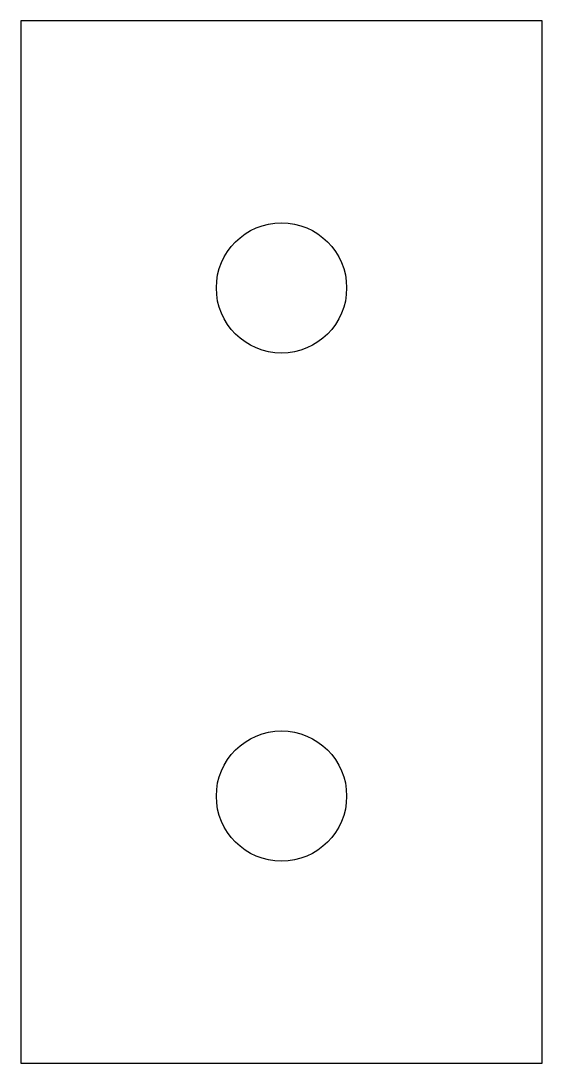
# Model space of a CAD drawing. Header units: millimetres. Extents: x -10 to 10, y -20 to 20.
import ezdxf

# ---------------------------------------------------------------- set-up
doc = ezdxf.new("R2010")
doc.units = ezdxf.units.MM

msp = doc.modelspace()

# ---------------------------------------------------------------- linework, layer by layer
at = {"color": 7, "linetype": 'Continuous', "lineweight": 25}
for p, q in [((10, 20), (-10, 20)), ((-10, 20), (-10, -20)), ((10, -20), (10, 20)), ((-10, -20), (10, -20))]:
    msp.add_line(p, q, dxfattribs=at)
for centre in [(0, 9.75), (0, -9.75)]:
    msp.add_circle(centre, 2.5, dxfattribs=at)

doc.saveas('drawing.dxf')
